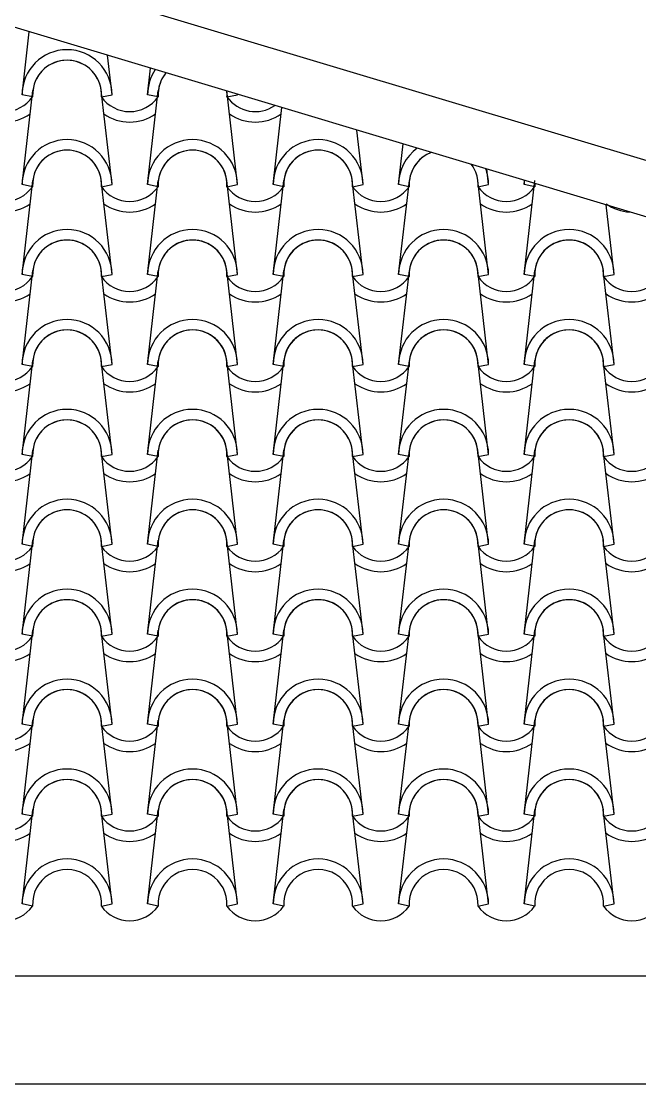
# Model space of a CAD drawing. Header units: millimetres. Extents: x -255 to 41745, y 236 to 29936.
# Drawn here: x 17048 to 17908, y 11760 to 13237 of the extents above; entities that cross this region are included whole.
import ezdxf

# ---------------------------------------------------------------- set-up
doc = ezdxf.new("R2010")
doc.units = ezdxf.units.MM
doc.layers.add('1', color=1, linetype='Continuous')
doc.layers.add('CALIDADES', color=7, linetype='Continuous')

msp = doc.modelspace()

# ---------------------------------------------------------------- linework, layer by layer
at = {"layer": '1'}
for p, q in [((17049.1, 13135.3), (17059, 13222.8)), ((17049.1, 13135.3), (17059, 13222.8)), ((17174.1, 13135.3), (17167.8, 13190.1)), ((17174.1, 13135.3), (17167.8, 13190.1)), ((17223.6, 13135.3), (17227.8, 13172.2)), ((17223.6, 13135.3), (17227.8, 13172.2)), ((17049.1, 13010.3), (17064, 13141)), ((17049.1, 13010.3), (17064, 13141)), ((17063.7, 13132.4), (17049.1, 13135.3)), ((17063.7, 13132.4), (17049.1, 13135.3)), ((17063.7, 13132.4), (17049.1, 13135.3)), ((17063.7, 13132.4), (17049.1, 13135.3)), ((17174.1, 13010.3), (17159.1, 13141)), ((17174.1, 13010.3), (17159.1, 13141)), ((17159.4, 13132.4), (17174.1, 13135.3)), ((17159.4, 13132.4), (17174.1, 13135.3)), ((17159.4, 13132.4), (17174.1, 13135.3)), ((17159.4, 13132.4), (17174.1, 13135.3)), ((17223.6, 13010.3), (17238.5, 13141)), ((17223.6, 13010.3), (17238.5, 13141)), ((17238.2, 13132.4), (17223.6, 13135.3)), ((17238.2, 13132.4), (17223.6, 13135.3)), ((17238.2, 13132.4), (17223.6, 13135.3)), ((17238.2, 13132.4), (17223.6, 13135.3)), ((17348.6, 13010.3), (17333.6, 13141)), ((17348.6, 13010.3), (17333.6, 13141)), ((17333.9, 13132.4), (17348.6, 13135.3)), ((17333.9, 13132.4), (17348.6, 13135.3)), ((17333.9, 13132.4), (17348.6, 13135.3)), ((17333.9, 13132.4), (17348.6, 13135.3)), ((17348.6, 13135.3), (17348.5, 13135.9)), ((17348.6, 13135.3), (17348.5, 13135.9)), ((17398.1, 13010.3), (17410.3, 13117.4)), ((17523.1, 13010.3), (17514.4, 13086.2)), ((17572.6, 13010.3), (17579, 13066.8)), ((17697.6, 13010.3), (17695.1, 13032)), ((17697.6, 13010.3), (17695.1, 13032)), ((17049.1, 12885.3), (17064, 13016)), ((17174.1, 12885.3), (17159.1, 13016)), ((17223.6, 12885.3), (17238.5, 13016)), ((17348.6, 12885.3), (17333.6, 13016)), ((17398.1, 12885.3), (17413, 13016)), ((17523.1, 12885.3), (17508.1, 13016)), ((17572.6, 12885.3), (17587.5, 13016)), ((17697.6, 12885.3), (17682.6, 13016)), ((17747.1, 13010.3), (17747.7, 13016.2)), ((17747.1, 13010.3), (17747.7, 13016.2)), ((17747.1, 12885.3), (17762, 13016)), ((17063.7, 13007.4), (17049.1, 13010.3)), ((17063.7, 13007.4), (17049.1, 13010.3)), ((17063.7, 13007.4), (17049.1, 13010.3)), ((17063.7, 13007.4), (17049.1, 13010.3)), ((17063.7, 13007.4), (17049.1, 13010.3)), ((17159.4, 13007.4), (17174.1, 13010.3)), ((17159.4, 13007.4), (17174.1, 13010.3)), ((17159.4, 13007.4), (17174.1, 13010.3)), ((17159.4, 13007.4), (17174.1, 13010.3)), ((17159.4, 13007.4), (17174.1, 13010.3)), ((17238.2, 13007.4), (17223.6, 13010.3)), ((17238.2, 13007.4), (17223.6, 13010.3)), ((17238.2, 13007.4), (17223.6, 13010.3)), ((17238.2, 13007.4), (17223.6, 13010.3)), ((17238.2, 13007.4), (17223.6, 13010.3)), ((17333.9, 13007.4), (17348.6, 13010.3)), ((17333.9, 13007.4), (17348.6, 13010.3)), ((17333.9, 13007.4), (17348.6, 13010.3)), ((17333.9, 13007.4), (17348.6, 13010.3)), ((17333.9, 13007.4), (17348.6, 13010.3)), ((17412.7, 13007.4), (17398.1, 13010.3)), ((17412.7, 13007.4), (17398.1, 13010.3)), ((17412.7, 13007.4), (17398.1, 13010.3)), ((17508.4, 13007.4), (17523.1, 13010.3)), ((17508.4, 13007.4), (17523.1, 13010.3)), ((17508.4, 13007.4), (17523.1, 13010.3)), ((17587.2, 13007.4), (17572.6, 13010.3)), ((17587.2, 13007.4), (17572.6, 13010.3)), ((17587.2, 13007.4), (17572.6, 13010.3)), ((17682.9, 13007.4), (17697.6, 13010.3)), ((17682.9, 13007.4), (17697.6, 13010.3)), ((17682.9, 13007.4), (17697.6, 13010.3)), ((17761.7, 13007.4), (17747.1, 13010.3)), ((17761.7, 13007.4), (17747.1, 13010.3)), ((17761.7, 13007.4), (17747.1, 13010.3)), ((17872.1, 12885.3), (17861, 12982.2)), ((17049.1, 12760.3), (17064, 12891)), ((17063.7, 12882.4), (17049.1, 12885.3)), ((17063.7, 12882.4), (17049.1, 12885.3)), ((17174.1, 12760.3), (17159.1, 12891)), ((17159.4, 12882.4), (17174.1, 12885.3)), ((17159.4, 12882.4), (17174.1, 12885.3)), ((17223.6, 12760.3), (17238.5, 12891)), ((17238.2, 12882.4), (17223.6, 12885.3)), ((17238.2, 12882.4), (17223.6, 12885.3)), ((17348.6, 12760.3), (17333.6, 12891)), ((17333.9, 12882.4), (17348.6, 12885.3)), ((17333.9, 12882.4), (17348.6, 12885.3)), ((17398.1, 12760.3), (17413, 12891)), ((17412.7, 12882.4), (17398.1, 12885.3)), ((17412.7, 12882.4), (17398.1, 12885.3)), ((17523.1, 12760.3), (17508.1, 12891)), ((17508.4, 12882.4), (17523.1, 12885.3)), ((17508.4, 12882.4), (17523.1, 12885.3)), ((17572.6, 12760.3), (17587.5, 12891)), ((17587.2, 12882.4), (17572.6, 12885.3)), ((17587.2, 12882.4), (17572.6, 12885.3)), ((17697.6, 12760.3), (17682.6, 12891)), ((17682.9, 12882.4), (17697.6, 12885.3)), ((17682.9, 12882.4), (17697.6, 12885.3)), ((17747.1, 12760.3), (17762, 12891)), ((17761.7, 12882.4), (17747.1, 12885.3)), ((17761.7, 12882.4), (17747.1, 12885.3)), ((17872.1, 12760.3), (17857.1, 12891)), ((17857.4, 12882.4), (17872.1, 12885.3)), ((17857.4, 12882.4), (17872.1, 12885.3)), ((17049.1, 12635.3), (17064, 12766)), ((17174.1, 12635.3), (17159.1, 12766)), ((17223.6, 12635.3), (17238.5, 12766)), ((17348.6, 12635.3), (17333.6, 12766)), ((17398.1, 12635.3), (17413, 12766)), ((17523.1, 12635.3), (17508.1, 12766)), ((17572.6, 12635.3), (17587.5, 12766)), ((17697.6, 12635.3), (17682.6, 12766)), ((17747.1, 12635.3), (17762, 12766)), ((17872.1, 12635.3), (17857.1, 12766)), ((17063.7, 12757.4), (17049.1, 12760.3)), ((17063.7, 12757.4), (17049.1, 12760.3)), ((17159.4, 12757.4), (17174.1, 12760.3)), ((17159.4, 12757.4), (17174.1, 12760.3)), ((17238.2, 12757.4), (17223.6, 12760.3)), ((17238.2, 12757.4), (17223.6, 12760.3)), ((17333.9, 12757.4), (17348.6, 12760.3)), ((17333.9, 12757.4), (17348.6, 12760.3)), ((17412.7, 12757.4), (17398.1, 12760.3)), ((17412.7, 12757.4), (17398.1, 12760.3)), ((17508.4, 12757.4), (17523.1, 12760.3)), ((17508.4, 12757.4), (17523.1, 12760.3)), ((17587.2, 12757.4), (17572.6, 12760.3)), ((17587.2, 12757.4), (17572.6, 12760.3)), ((17682.9, 12757.4), (17697.6, 12760.3)), ((17682.9, 12757.4), (17697.6, 12760.3)), ((17761.7, 12757.4), (17747.1, 12760.3)), ((17761.7, 12757.4), (17747.1, 12760.3)), ((17857.4, 12757.4), (17872.1, 12760.3)), ((17857.4, 12757.4), (17872.1, 12760.3)), ((17049.1, 12510.3), (17064, 12641)), ((17063.7, 12632.4), (17049.1, 12635.3)), ((17063.7, 12632.4), (17049.1, 12635.3)), ((17174.1, 12510.3), (17159.1, 12641)), ((17159.4, 12632.4), (17174.1, 12635.3)), ((17159.4, 12632.4), (17174.1, 12635.3)), ((17223.6, 12510.3), (17238.5, 12641)), ((17238.2, 12632.4), (17223.6, 12635.3)), ((17238.2, 12632.4), (17223.6, 12635.3)), ((17348.6, 12510.3), (17333.6, 12641)), ((17333.9, 12632.4), (17348.6, 12635.3)), ((17333.9, 12632.4), (17348.6, 12635.3)), ((17398.1, 12510.3), (17413, 12641)), ((17412.7, 12632.4), (17398.1, 12635.3)), ((17412.7, 12632.4), (17398.1, 12635.3)), ((17523.1, 12510.3), (17508.1, 12641)), ((17508.4, 12632.4), (17523.1, 12635.3)), ((17508.4, 12632.4), (17523.1, 12635.3)), ((17572.6, 12510.3), (17587.5, 12641)), ((17587.2, 12632.4), (17572.6, 12635.3)), ((17587.2, 12632.4), (17572.6, 12635.3)), ((17697.6, 12510.3), (17682.6, 12641)), ((17682.9, 12632.4), (17697.6, 12635.3)), ((17682.9, 12632.4), (17697.6, 12635.3)), ((17747.1, 12510.3), (17762, 12641)), ((17761.7, 12632.4), (17747.1, 12635.3)), ((17761.7, 12632.4), (17747.1, 12635.3)), ((17872.1, 12510.3), (17857.1, 12641)), ((17857.4, 12632.4), (17872.1, 12635.3)), ((17857.4, 12632.4), (17872.1, 12635.3)), ((17049.1, 12385.3), (17064, 12516)), ((17174.1, 12385.3), (17159.1, 12516)), ((17223.6, 12385.3), (17238.5, 12516)), ((17348.6, 12385.3), (17333.6, 12516)), ((17398.1, 12385.3), (17413, 12516)), ((17523.1, 12385.3), (17508.1, 12516)), ((17572.6, 12385.3), (17587.5, 12516)), ((17697.6, 12385.3), (17682.6, 12516)), ((17747.1, 12385.3), (17762, 12516)), ((17872.1, 12385.3), (17857.1, 12516)), ((17063.7, 12507.4), (17049.1, 12510.3)), ((17063.7, 12507.4), (17049.1, 12510.3)), ((17159.4, 12507.4), (17174.1, 12510.3)), ((17159.4, 12507.4), (17174.1, 12510.3)), ((17238.2, 12507.4), (17223.6, 12510.3)), ((17238.2, 12507.4), (17223.6, 12510.3)), ((17333.9, 12507.4), (17348.6, 12510.3)), ((17333.9, 12507.4), (17348.6, 12510.3)), ((17412.7, 12507.4), (17398.1, 12510.3)), ((17412.7, 12507.4), (17398.1, 12510.3)), ((17508.4, 12507.4), (17523.1, 12510.3)), ((17508.4, 12507.4), (17523.1, 12510.3)), ((17587.2, 12507.4), (17572.6, 12510.3)), ((17587.2, 12507.4), (17572.6, 12510.3)), ((17682.9, 12507.4), (17697.6, 12510.3)), ((17682.9, 12507.4), (17697.6, 12510.3)), ((17761.7, 12507.4), (17747.1, 12510.3)), ((17761.7, 12507.4), (17747.1, 12510.3)), ((17857.4, 12507.4), (17872.1, 12510.3)), ((17857.4, 12507.4), (17872.1, 12510.3)), ((17049.1, 12260.3), (17064, 12391)), ((17063.7, 12382.4), (17049.1, 12385.3)), ((17063.7, 12382.4), (17049.1, 12385.3)), ((17174.1, 12260.3), (17159.1, 12391)), ((17159.4, 12382.4), (17174.1, 12385.3)), ((17159.4, 12382.4), (17174.1, 12385.3)), ((17223.6, 12260.3), (17238.5, 12391)), ((17238.2, 12382.4), (17223.6, 12385.3)), ((17238.2, 12382.4), (17223.6, 12385.3)), ((17348.6, 12260.3), (17333.6, 12391)), ((17333.9, 12382.4), (17348.6, 12385.3)), ((17333.9, 12382.4), (17348.6, 12385.3)), ((17398.1, 12260.3), (17413, 12391)), ((17412.7, 12382.4), (17398.1, 12385.3)), ((17412.7, 12382.4), (17398.1, 12385.3)), ((17523.1, 12260.3), (17508.1, 12391)), ((17508.4, 12382.4), (17523.1, 12385.3)), ((17508.4, 12382.4), (17523.1, 12385.3)), ((17572.6, 12260.3), (17587.5, 12391)), ((17587.2, 12382.4), (17572.6, 12385.3)), ((17587.2, 12382.4), (17572.6, 12385.3)), ((17697.6, 12260.3), (17682.6, 12391)), ((17682.9, 12382.4), (17697.6, 12385.3)), ((17682.9, 12382.4), (17697.6, 12385.3)), ((17747.1, 12260.3), (17762, 12391)), ((17761.7, 12382.4), (17747.1, 12385.3)), ((17761.7, 12382.4), (17747.1, 12385.3)), ((17872.1, 12260.3), (17857.1, 12391)), ((17857.4, 12382.4), (17872.1, 12385.3)), ((17857.4, 12382.4), (17872.1, 12385.3)), ((17049.1, 12135.3), (17064, 12266)), ((17063.7, 12257.4), (17049.1, 12260.3)), ((17063.7, 12257.4), (17049.1, 12260.3)), ((17174.1, 12135.3), (17159.1, 12266)), ((17159.4, 12257.4), (17174.1, 12260.3)), ((17159.4, 12257.4), (17174.1, 12260.3)), ((17223.6, 12135.3), (17238.5, 12266)), ((17238.2, 12257.4), (17223.6, 12260.3)), ((17238.2, 12257.4), (17223.6, 12260.3)), ((17348.6, 12135.3), (17333.6, 12266)), ((17333.9, 12257.4), (17348.6, 12260.3)), ((17333.9, 12257.4), (17348.6, 12260.3)), ((17398.1, 12135.3), (17413, 12266)), ((17412.7, 12257.4), (17398.1, 12260.3)), ((17412.7, 12257.4), (17398.1, 12260.3)), ((17523.1, 12135.3), (17508.1, 12266)), ((17508.4, 12257.4), (17523.1, 12260.3)), ((17508.4, 12257.4), (17523.1, 12260.3)), ((17572.6, 12135.3), (17587.5, 12266)), ((17587.2, 12257.4), (17572.6, 12260.3)), ((17587.2, 12257.4), (17572.6, 12260.3)), ((17697.6, 12135.3), (17682.6, 12266)), ((17682.9, 12257.4), (17697.6, 12260.3)), ((17682.9, 12257.4), (17697.6, 12260.3)), ((17747.1, 12135.3), (17762, 12266)), ((17761.7, 12257.4), (17747.1, 12260.3)), ((17761.7, 12257.4), (17747.1, 12260.3)), ((17872.1, 12135.3), (17857.1, 12266)), ((17857.4, 12257.4), (17872.1, 12260.3)), ((17857.4, 12257.4), (17872.1, 12260.3)), ((17049.1, 12010.3), (17064, 12141)), ((17063.7, 12132.4), (17049.1, 12135.3)), ((17063.7, 12132.4), (17049.1, 12135.3)), ((17174.1, 12010.3), (17159.1, 12141)), ((17159.4, 12132.4), (17174.1, 12135.3)), ((17159.4, 12132.4), (17174.1, 12135.3)), ((17223.6, 12010.3), (17238.5, 12141)), ((17238.2, 12132.4), (17223.6, 12135.3)), ((17238.2, 12132.4), (17223.6, 12135.3)), ((17348.6, 12010.3), (17333.6, 12141)), ((17333.9, 12132.4), (17348.6, 12135.3)), ((17333.9, 12132.4), (17348.6, 12135.3)), ((17398.1, 12010.3), (17413, 12141)), ((17412.7, 12132.4), (17398.1, 12135.3)), ((17412.7, 12132.4), (17398.1, 12135.3)), ((17523.1, 12010.3), (17508.1, 12141)), ((17508.4, 12132.4), (17523.1, 12135.3)), ((17508.4, 12132.4), (17523.1, 12135.3)), ((17572.6, 12010.3), (17587.5, 12141)), ((17587.2, 12132.4), (17572.6, 12135.3)), ((17587.2, 12132.4), (17572.6, 12135.3)), ((17697.6, 12010.3), (17682.6, 12141)), ((17682.9, 12132.4), (17697.6, 12135.3)), ((17682.9, 12132.4), (17697.6, 12135.3)), ((17747.1, 12010.3), (17762, 12141)), ((17761.7, 12132.4), (17747.1, 12135.3)), ((17761.7, 12132.4), (17747.1, 12135.3)), ((17872.1, 12010.3), (17857.1, 12141)), ((17857.4, 12132.4), (17872.1, 12135.3)), ((17857.4, 12132.4), (17872.1, 12135.3)), ((17063.7, 12007.4), (17049.1, 12010.3)), ((17159.4, 12007.4), (17174.1, 12010.3)), ((17238.2, 12007.4), (17223.6, 12010.3)), ((17333.9, 12007.4), (17348.6, 12010.3)), ((17412.7, 12007.4), (17398.1, 12010.3)), ((17508.4, 12007.4), (17523.1, 12010.3)), ((17587.2, 12007.4), (17572.6, 12010.3)), ((17682.9, 12007.4), (17697.6, 12010.3)), ((17761.7, 12007.4), (17747.1, 12010.3)), ((17857.4, 12007.4), (17872.1, 12010.3))]:
    msp.add_line(p, q, dxfattribs=at)
for centre, radius, start, end in [((17111.6, 13135.3), 62.5, 0, 180), ((17111.6, 13135.3), 62.5, 0, 180), ((17111.6, 13135.3), 62.5, 0, 180), ((17111.6, 13135.3), 62.5, 0, 180), ((17111.6, 13135.3), 47.9, 356.4887, 183.5113), ((17111.6, 13135.3), 47.9, 356.4887, 183.5113), ((17111.6, 13135.3), 47.9, 356.4887, 183.5113), ((17111.6, 13135.3), 47.9, 356.4887, 183.5113), ((17111.6, 13135.3), 47.9, 6.838, 173.162), ((17111.6, 13135.3), 47.9, 6.838, 173.162), ((17286.1, 13135.3), 62.5, 146.0789, 180), ((17286.1, 13135.3), 62.5, 146.0789, 180), ((17286.1, 13135.3), 62.5, 146.0789, 180), ((17286.1, 13135.3), 62.5, 146.0789, 180), ((17286.1, 13135.3), 47.9, 140.5837, 183.5113), ((17286.1, 13135.3), 47.9, 140.5837, 183.5113), ((17286.1, 13135.3), 47.9, 140.5837, 183.5113), ((17286.1, 13135.3), 47.9, 140.5837, 183.5113), ((17286.1, 13135.3), 47.9, 140.5837, 173.162), ((17286.1, 13135.3), 47.9, 140.5837, 173.162), ((17024.2, 13159.7), 47.9, 214.756, 325.244), ((17024.2, 13159.7), 47.9, 214.756, 325.244), ((17024.2, 13159.7), 47.9, 214.756, 325.244), ((17024.2, 13159.7), 47.9, 214.756, 325.244), ((17198.7, 13159.7), 47.9, 214.756, 325.244), ((17198.7, 13159.7), 47.9, 214.756, 325.244), ((17198.7, 13159.7), 47.9, 214.756, 325.244), ((17198.7, 13159.7), 47.9, 214.756, 325.244), ((17286.1, 13135.3), 47.9, 356.4887, 6.0179), ((17286.1, 13135.3), 47.9, 356.4887, 6.0179), ((17286.1, 13135.3), 47.9, 356.4887, 6.0179), ((17286.1, 13135.3), 47.9, 356.4887, 6.0179), ((17373.3, 13159.7), 47.9, 214.756, 304.6856), ((17373.3, 13159.7), 47.9, 214.756, 304.6856), ((17286.1, 13135.3), 62.5, 0, 0.5226), ((17286.1, 13135.3), 62.5, 0, 0.5226), ((17286.1, 13135.3), 62.5, 0, 0.5226), ((17286.1, 13135.3), 62.5, 0, 0.5226), ((17024.2, 13159.7), 62.5, 234.9308, 305.0692), ((17024.2, 13159.7), 62.5, 234.9308, 305.0692), ((17198.7, 13159.7), 62.5, 234.9308, 305.0692), ((17198.7, 13159.7), 62.5, 234.9308, 305.0692), ((17373.3, 13159.7), 62.5, 234.9308, 305.0692), ((17111.6, 13010.3), 62.5, 0, 180), ((17111.6, 13010.3), 62.5, 0, 180), ((17111.6, 13010.3), 62.5, 0, 180), ((17111.6, 13010.3), 62.5, 0, 180), ((17111.6, 13010.3), 62.5, 0, 180), ((17286.1, 13010.3), 62.5, 0, 180), ((17286.1, 13010.3), 62.5, 0, 180), ((17286.1, 13010.3), 62.5, 0, 180), ((17286.1, 13010.3), 62.5, 0, 180), ((17286.1, 13010.3), 62.5, 0, 180), ((17460.6, 13010.3), 62.5, 0, 180), ((17460.6, 13010.3), 62.5, 0, 180), ((17460.6, 13010.3), 62.5, 0, 180), ((17111.6, 13010.3), 47.9, 356.4887, 183.5113), ((17111.6, 13010.3), 47.9, 356.4887, 183.5113), ((17111.6, 13010.3), 47.9, 356.4887, 183.5113), ((17111.6, 13010.3), 47.9, 356.4887, 183.5113), ((17111.6, 13010.3), 47.9, 356.4887, 183.5113), ((17111.6, 13010.3), 47.9, 6.838, 173.162), ((17111.6, 13010.3), 47.9, 6.838, 173.162), ((17286.1, 13010.3), 47.9, 356.4887, 183.5113), ((17286.1, 13010.3), 47.9, 356.4887, 183.5113), ((17286.1, 13010.3), 47.9, 356.4887, 183.5113), ((17286.1, 13010.3), 47.9, 356.4887, 183.5113), ((17286.1, 13010.3), 47.9, 356.4887, 183.5113), ((17286.1, 13010.3), 47.9, 6.838, 173.162), ((17286.1, 13010.3), 47.9, 6.838, 173.162), ((17460.6, 13010.3), 47.9, 356.4887, 183.5113), ((17460.6, 13010.3), 47.9, 356.4887, 183.5113), ((17460.6, 13010.3), 47.9, 356.4887, 183.5113), ((17460.6, 13010.3), 47.9, 6.838, 173.162), ((17635.1, 13010.3), 62.5, 125.9176, 180), ((17635.1, 13010.3), 62.5, 125.9176, 180), ((17635.1, 13010.3), 62.5, 125.9176, 180), ((17635.1, 13010.3), 47.9, 110.9351, 183.5113), ((17635.1, 13010.3), 47.9, 110.9351, 183.5113), ((17635.1, 13010.3), 47.9, 110.9351, 183.5113), ((17635.1, 13010.3), 47.9, 110.9351, 173.162), ((17635.1, 13010.3), 47.9, 6.838, 35.6664), ((17635.1, 13010.3), 47.9, 356.4887, 35.6664), ((17635.1, 13010.3), 47.9, 356.4887, 35.6664), ((17635.1, 13010.3), 47.9, 356.4887, 35.6664), ((17635.1, 13010.3), 62.5, 0, 20.6839), ((17635.1, 13010.3), 62.5, 0, 20.6839), ((17635.1, 13010.3), 62.5, 0, 20.6839), ((17809.6, 13010.3), 62.5, 174.5542, 180), ((17809.6, 13010.3), 62.5, 174.5542, 180), ((17809.6, 13010.3), 62.5, 174.5542, 180), ((17024.2, 13034.7), 47.9, 214.756, 325.244), ((17024.2, 13034.7), 47.9, 214.756, 325.244), ((17024.2, 13034.7), 47.9, 214.756, 325.244), ((17024.2, 13034.7), 47.9, 214.756, 325.244), ((17024.2, 13034.7), 47.9, 214.756, 325.244), ((17198.7, 13034.7), 47.9, 214.756, 325.244), ((17198.7, 13034.7), 47.9, 214.756, 325.244), ((17198.7, 13034.7), 47.9, 214.756, 325.244), ((17198.7, 13034.7), 47.9, 214.756, 325.244), ((17198.7, 13034.7), 47.9, 214.756, 325.244), ((17373.3, 13034.7), 47.9, 214.756, 325.244), ((17373.3, 13034.7), 47.9, 214.756, 325.244), ((17373.3, 13034.7), 47.9, 214.756, 325.244), ((17547.8, 13034.7), 47.9, 214.756, 325.244), ((17547.8, 13034.7), 47.9, 214.756, 325.244), ((17547.8, 13034.7), 47.9, 214.756, 325.244), ((17722.3, 13034.7), 47.9, 214.756, 325.244), ((17722.3, 13034.7), 47.9, 214.756, 325.244), ((17722.3, 13034.7), 47.9, 214.756, 325.244), ((17809.6, 13010.3), 47.9, 178.0473, 183.5113), ((17809.6, 13010.3), 47.9, 178.0473, 183.5113), ((17809.6, 13010.3), 47.9, 178.0473, 183.5113), ((17024.2, 13034.7), 62.5, 234.9308, 305.0692), ((17024.2, 13034.7), 62.5, 234.9308, 305.0692), ((17198.7, 13034.7), 62.5, 234.9308, 305.0692), ((17198.7, 13034.7), 62.5, 234.9308, 305.0692), ((17373.3, 13034.7), 62.5, 234.9308, 305.0692), ((17547.8, 13034.7), 62.5, 234.9308, 305.0692), ((17722.3, 13034.7), 62.5, 234.9308, 305.0692), ((17896.8, 13034.7), 62.5, 234.9308, 267.4439), ((17111.6, 12885.3), 62.5, 0, 180), ((17111.6, 12885.3), 62.5, 0, 180), ((17286.1, 12885.3), 62.5, 0, 180), ((17286.1, 12885.3), 62.5, 0, 180), ((17460.6, 12885.3), 62.5, 0, 180), ((17460.6, 12885.3), 62.5, 0, 180), ((17635.1, 12885.3), 62.5, 0, 180), ((17635.1, 12885.3), 62.5, 0, 180), ((17809.6, 12885.3), 62.5, 0, 180), ((17809.6, 12885.3), 62.5, 0, 180), ((17111.6, 12885.3), 47.9, 356.4887, 183.5113), ((17111.6, 12885.3), 47.9, 356.4887, 183.5113), ((17111.6, 12885.3), 47.9, 6.838, 173.162), ((17286.1, 12885.3), 47.9, 356.4887, 183.5113), ((17286.1, 12885.3), 47.9, 356.4887, 183.5113), ((17286.1, 12885.3), 47.9, 6.838, 173.162), ((17460.6, 12885.3), 47.9, 356.4887, 183.5113), ((17460.6, 12885.3), 47.9, 356.4887, 183.5113), ((17460.6, 12885.3), 47.9, 6.838, 173.162), ((17635.1, 12885.3), 47.9, 356.4887, 183.5113), ((17635.1, 12885.3), 47.9, 356.4887, 183.5113), ((17635.1, 12885.3), 47.9, 6.838, 173.162), ((17809.6, 12885.3), 47.9, 356.4887, 183.5113), ((17809.6, 12885.3), 47.9, 356.4887, 183.5113), ((17809.6, 12885.3), 47.9, 6.838, 173.162), ((17024.2, 12909.7), 47.9, 214.756, 325.244), ((17024.2, 12909.7), 47.9, 214.756, 325.244), ((17198.7, 12909.7), 47.9, 214.756, 325.244), ((17198.7, 12909.7), 47.9, 214.756, 325.244), ((17373.3, 12909.7), 47.9, 214.756, 325.244), ((17373.3, 12909.7), 47.9, 214.756, 325.244), ((17547.8, 12909.7), 47.9, 214.756, 325.244), ((17547.8, 12909.7), 47.9, 214.756, 325.244), ((17722.3, 12909.7), 47.9, 214.756, 325.244), ((17722.3, 12909.7), 47.9, 214.756, 325.244), ((17896.8, 12909.7), 47.9, 214.756, 325.244), ((17896.8, 12909.7), 47.9, 214.756, 325.244), ((17024.2, 12909.7), 62.5, 234.9308, 305.0692), ((17198.7, 12909.7), 62.5, 234.9308, 305.0692), ((17373.3, 12909.7), 62.5, 234.9308, 305.0692), ((17547.8, 12909.7), 62.5, 234.9308, 305.0692), ((17722.3, 12909.7), 62.5, 234.9308, 305.0692), ((17896.8, 12909.7), 62.5, 234.9308, 305.0692), ((17111.6, 12760.3), 62.5, 0, 180), ((17111.6, 12760.3), 62.5, 0, 180), ((17286.1, 12760.3), 62.5, 0, 180), ((17286.1, 12760.3), 62.5, 0, 180), ((17460.6, 12760.3), 62.5, 0, 180), ((17460.6, 12760.3), 62.5, 0, 180), ((17635.1, 12760.3), 62.5, 0, 180), ((17635.1, 12760.3), 62.5, 0, 180), ((17809.6, 12760.3), 62.5, 0, 180), ((17809.6, 12760.3), 62.5, 0, 180), ((17111.6, 12760.3), 47.9, 356.4887, 183.5113), ((17111.6, 12760.3), 47.9, 356.4887, 183.5113), ((17111.6, 12760.3), 47.9, 6.838, 173.162), ((17286.1, 12760.3), 47.9, 356.4887, 183.5113), ((17286.1, 12760.3), 47.9, 356.4887, 183.5113), ((17286.1, 12760.3), 47.9, 6.838, 173.162), ((17460.6, 12760.3), 47.9, 356.4887, 183.5113), ((17460.6, 12760.3), 47.9, 356.4887, 183.5113), ((17460.6, 12760.3), 47.9, 6.838, 173.162), ((17635.1, 12760.3), 47.9, 356.4887, 183.5113), ((17635.1, 12760.3), 47.9, 356.4887, 183.5113), ((17635.1, 12760.3), 47.9, 6.838, 173.162), ((17809.6, 12760.3), 47.9, 356.4887, 183.5113), ((17809.6, 12760.3), 47.9, 356.4887, 183.5113), ((17809.6, 12760.3), 47.9, 6.838, 173.162), ((17024.2, 12784.7), 47.9, 214.756, 325.244), ((17024.2, 12784.7), 47.9, 214.756, 325.244), ((17198.7, 12784.7), 47.9, 214.756, 325.244), ((17198.7, 12784.7), 47.9, 214.756, 325.244), ((17373.3, 12784.7), 47.9, 214.756, 325.244), ((17373.3, 12784.7), 47.9, 214.756, 325.244), ((17547.8, 12784.7), 47.9, 214.756, 325.244), ((17547.8, 12784.7), 47.9, 214.756, 325.244), ((17722.3, 12784.7), 47.9, 214.756, 325.244), ((17722.3, 12784.7), 47.9, 214.756, 325.244), ((17896.8, 12784.7), 47.9, 214.756, 325.244), ((17896.8, 12784.7), 47.9, 214.756, 325.244), ((17024.2, 12784.7), 62.5, 234.9308, 305.0692), ((17198.7, 12784.7), 62.5, 234.9308, 305.0692), ((17373.3, 12784.7), 62.5, 234.9308, 305.0692), ((17547.8, 12784.7), 62.5, 234.9308, 305.0692), ((17722.3, 12784.7), 62.5, 234.9308, 305.0692), ((17896.8, 12784.7), 62.5, 234.9308, 305.0692), ((17111.6, 12635.3), 62.5, 0, 180), ((17111.6, 12635.3), 62.5, 0, 180), ((17286.1, 12635.3), 62.5, 0, 180), ((17286.1, 12635.3), 62.5, 0, 180), ((17460.6, 12635.3), 62.5, 0, 180), ((17460.6, 12635.3), 62.5, 0, 180), ((17635.1, 12635.3), 62.5, 0, 180), ((17635.1, 12635.3), 62.5, 0, 180), ((17809.6, 12635.3), 62.5, 0, 180), ((17809.6, 12635.3), 62.5, 0, 180), ((17111.6, 12635.3), 47.9, 356.4887, 183.5113), ((17111.6, 12635.3), 47.9, 356.4887, 183.5113), ((17111.6, 12635.3), 47.9, 6.838, 173.162), ((17286.1, 12635.3), 47.9, 356.4887, 183.5113), ((17286.1, 12635.3), 47.9, 356.4887, 183.5113), ((17286.1, 12635.3), 47.9, 6.838, 173.162), ((17460.6, 12635.3), 47.9, 356.4887, 183.5113), ((17460.6, 12635.3), 47.9, 356.4887, 183.5113), ((17460.6, 12635.3), 47.9, 6.838, 173.162), ((17635.1, 12635.3), 47.9, 356.4887, 183.5113), ((17635.1, 12635.3), 47.9, 356.4887, 183.5113), ((17635.1, 12635.3), 47.9, 6.838, 173.162), ((17809.6, 12635.3), 47.9, 356.4887, 183.5113), ((17809.6, 12635.3), 47.9, 356.4887, 183.5113), ((17809.6, 12635.3), 47.9, 6.838, 173.162), ((17024.2, 12659.7), 47.9, 214.756, 325.244), ((17024.2, 12659.7), 47.9, 214.756, 325.244), ((17198.7, 12659.7), 47.9, 214.756, 325.244), ((17198.7, 12659.7), 47.9, 214.756, 325.244), ((17373.3, 12659.7), 47.9, 214.756, 325.244), ((17373.3, 12659.7), 47.9, 214.756, 325.244), ((17547.8, 12659.7), 47.9, 214.756, 325.244), ((17547.8, 12659.7), 47.9, 214.756, 325.244), ((17722.3, 12659.7), 47.9, 214.756, 325.244), ((17722.3, 12659.7), 47.9, 214.756, 325.244), ((17896.8, 12659.7), 47.9, 214.756, 325.244), ((17896.8, 12659.7), 47.9, 214.756, 325.244), ((17024.2, 12659.7), 62.5, 234.9308, 305.0692), ((17198.7, 12659.7), 62.5, 234.9308, 305.0692), ((17373.3, 12659.7), 62.5, 234.9308, 305.0692), ((17547.8, 12659.7), 62.5, 234.9308, 305.0692), ((17722.3, 12659.7), 62.5, 234.9308, 305.0692), ((17896.8, 12659.7), 62.5, 234.9308, 305.0692), ((17111.6, 12510.3), 62.5, 0, 180), ((17111.6, 12510.3), 62.5, 0, 180), ((17286.1, 12510.3), 62.5, 0, 180), ((17286.1, 12510.3), 62.5, 0, 180), ((17460.6, 12510.3), 62.5, 0, 180), ((17460.6, 12510.3), 62.5, 0, 180), ((17635.1, 12510.3), 62.5, 0, 180), ((17635.1, 12510.3), 62.5, 0, 180), ((17809.6, 12510.3), 62.5, 0, 180), ((17809.6, 12510.3), 62.5, 0, 180), ((17111.6, 12510.3), 47.9, 356.4887, 183.5113), ((17111.6, 12510.3), 47.9, 356.4887, 183.5113), ((17111.6, 12510.3), 47.9, 6.838, 173.162), ((17286.1, 12510.3), 47.9, 356.4887, 183.5113), ((17286.1, 12510.3), 47.9, 356.4887, 183.5113), ((17286.1, 12510.3), 47.9, 6.838, 173.162), ((17460.6, 12510.3), 47.9, 356.4887, 183.5113), ((17460.6, 12510.3), 47.9, 356.4887, 183.5113), ((17460.6, 12510.3), 47.9, 6.838, 173.162), ((17635.1, 12510.3), 47.9, 356.4887, 183.5113), ((17635.1, 12510.3), 47.9, 356.4887, 183.5113), ((17635.1, 12510.3), 47.9, 6.838, 173.162), ((17809.6, 12510.3), 47.9, 356.4887, 183.5113), ((17809.6, 12510.3), 47.9, 356.4887, 183.5113), ((17809.6, 12510.3), 47.9, 6.838, 173.162), ((17024.2, 12534.7), 47.9, 214.756, 325.244), ((17024.2, 12534.7), 47.9, 214.756, 325.244), ((17198.7, 12534.7), 47.9, 214.756, 325.244), ((17198.7, 12534.7), 47.9, 214.756, 325.244), ((17373.3, 12534.7), 47.9, 214.756, 325.244), ((17373.3, 12534.7), 47.9, 214.756, 325.244), ((17547.8, 12534.7), 47.9, 214.756, 325.244), ((17547.8, 12534.7), 47.9, 214.756, 325.244), ((17722.3, 12534.7), 47.9, 214.756, 325.244), ((17722.3, 12534.7), 47.9, 214.756, 325.244), ((17896.8, 12534.7), 47.9, 214.756, 325.244), ((17896.8, 12534.7), 47.9, 214.756, 325.244), ((17024.2, 12534.7), 62.5, 234.9308, 305.0692), ((17198.7, 12534.7), 62.5, 234.9308, 305.0692), ((17373.3, 12534.7), 62.5, 234.9308, 305.0692), ((17547.8, 12534.7), 62.5, 234.9308, 305.0692), ((17722.3, 12534.7), 62.5, 234.9308, 305.0692), ((17896.8, 12534.7), 62.5, 234.9308, 305.0692), ((17111.6, 12385.3), 62.5, 0, 180), ((17111.6, 12385.3), 62.5, 0, 180), ((17286.1, 12385.3), 62.5, 0, 180), ((17286.1, 12385.3), 62.5, 0, 180), ((17460.6, 12385.3), 62.5, 0, 180), ((17460.6, 12385.3), 62.5, 0, 180), ((17635.1, 12385.3), 62.5, 0, 180), ((17635.1, 12385.3), 62.5, 0, 180), ((17809.6, 12385.3), 62.5, 0, 180), ((17809.6, 12385.3), 62.5, 0, 180), ((17111.6, 12385.3), 47.9, 356.4887, 183.5113), ((17111.6, 12385.3), 47.9, 356.4887, 183.5113), ((17111.6, 12385.3), 47.9, 6.838, 173.162), ((17286.1, 12385.3), 47.9, 356.4887, 183.5113), ((17286.1, 12385.3), 47.9, 356.4887, 183.5113), ((17286.1, 12385.3), 47.9, 6.838, 173.162), ((17460.6, 12385.3), 47.9, 356.4887, 183.5113), ((17460.6, 12385.3), 47.9, 356.4887, 183.5113), ((17460.6, 12385.3), 47.9, 6.838, 173.162), ((17635.1, 12385.3), 47.9, 356.4887, 183.5113), ((17635.1, 12385.3), 47.9, 356.4887, 183.5113), ((17635.1, 12385.3), 47.9, 6.838, 173.162), ((17809.6, 12385.3), 47.9, 356.4887, 183.5113), ((17809.6, 12385.3), 47.9, 356.4887, 183.5113), ((17809.6, 12385.3), 47.9, 6.838, 173.162), ((17024.2, 12409.7), 47.9, 214.756, 325.244), ((17024.2, 12409.7), 47.9, 214.756, 325.244), ((17198.7, 12409.7), 47.9, 214.756, 325.244), ((17198.7, 12409.7), 47.9, 214.756, 325.244), ((17373.3, 12409.7), 47.9, 214.756, 325.244), ((17373.3, 12409.7), 47.9, 214.756, 325.244), ((17547.8, 12409.7), 47.9, 214.756, 325.244), ((17547.8, 12409.7), 47.9, 214.756, 325.244), ((17722.3, 12409.7), 47.9, 214.756, 325.244), ((17722.3, 12409.7), 47.9, 214.756, 325.244), ((17896.8, 12409.7), 47.9, 214.756, 325.244), ((17896.8, 12409.7), 47.9, 214.756, 325.244), ((17024.2, 12409.7), 62.5, 234.9308, 305.0692), ((17198.7, 12409.7), 62.5, 234.9308, 305.0692), ((17373.3, 12409.7), 62.5, 234.9308, 305.0692), ((17547.8, 12409.7), 62.5, 234.9308, 305.0692), ((17722.3, 12409.7), 62.5, 234.9308, 305.0692), ((17896.8, 12409.7), 62.5, 234.9308, 305.0692), ((17111.6, 12260.3), 62.5, 0, 180), ((17111.6, 12260.3), 62.5, 0, 180), ((17286.1, 12260.3), 62.5, 0, 180), ((17286.1, 12260.3), 62.5, 0, 180), ((17460.6, 12260.3), 62.5, 0, 180), ((17460.6, 12260.3), 62.5, 0, 180), ((17635.1, 12260.3), 62.5, 0, 180), ((17635.1, 12260.3), 62.5, 0, 180), ((17809.6, 12260.3), 62.5, 0, 180), ((17809.6, 12260.3), 62.5, 0, 180), ((17111.6, 12260.3), 47.9, 356.4887, 183.5113), ((17111.6, 12260.3), 47.9, 356.4887, 183.5113), ((17111.6, 12260.3), 47.9, 6.838, 173.162), ((17286.1, 12260.3), 47.9, 356.4887, 183.5113), ((17286.1, 12260.3), 47.9, 356.4887, 183.5113), ((17286.1, 12260.3), 47.9, 6.838, 173.162), ((17460.6, 12260.3), 47.9, 356.4887, 183.5113), ((17460.6, 12260.3), 47.9, 356.4887, 183.5113), ((17460.6, 12260.3), 47.9, 6.838, 173.162), ((17635.1, 12260.3), 47.9, 356.4887, 183.5113), ((17635.1, 12260.3), 47.9, 356.4887, 183.5113), ((17635.1, 12260.3), 47.9, 6.838, 173.162), ((17809.6, 12260.3), 47.9, 356.4887, 183.5113), ((17809.6, 12260.3), 47.9, 356.4887, 183.5113), ((17809.6, 12260.3), 47.9, 6.838, 173.162), ((17024.2, 12284.7), 47.9, 214.756, 325.244), ((17024.2, 12284.7), 47.9, 214.756, 325.244), ((17198.7, 12284.7), 47.9, 214.756, 325.244), ((17198.7, 12284.7), 47.9, 214.756, 325.244), ((17373.3, 12284.7), 47.9, 214.756, 325.244), ((17373.3, 12284.7), 47.9, 214.756, 325.244), ((17547.8, 12284.7), 47.9, 214.756, 325.244), ((17547.8, 12284.7), 47.9, 214.756, 325.244), ((17722.3, 12284.7), 47.9, 214.756, 325.244), ((17722.3, 12284.7), 47.9, 214.756, 325.244), ((17896.8, 12284.7), 47.9, 214.756, 325.244), ((17896.8, 12284.7), 47.9, 214.756, 325.244), ((17024.2, 12284.7), 62.5, 234.9308, 305.0692), ((17198.7, 12284.7), 62.5, 234.9308, 305.0692), ((17373.3, 12284.7), 62.5, 234.9308, 305.0692), ((17547.8, 12284.7), 62.5, 234.9308, 305.0692), ((17722.3, 12284.7), 62.5, 234.9308, 305.0692), ((17896.8, 12284.7), 62.5, 234.9308, 305.0692), ((17111.6, 12135.3), 62.5, 0, 180), ((17111.6, 12135.3), 62.5, 0, 180), ((17286.1, 12135.3), 62.5, 0, 180), ((17286.1, 12135.3), 62.5, 0, 180), ((17460.6, 12135.3), 62.5, 0, 180), ((17460.6, 12135.3), 62.5, 0, 180), ((17635.1, 12135.3), 62.5, 0, 180), ((17635.1, 12135.3), 62.5, 0, 180), ((17809.6, 12135.3), 62.5, 0, 180), ((17809.6, 12135.3), 62.5, 0, 180), ((17111.6, 12135.3), 47.9, 356.4887, 183.5113), ((17111.6, 12135.3), 47.9, 356.4887, 183.5113), ((17111.6, 12135.3), 47.9, 6.838, 173.162), ((17286.1, 12135.3), 47.9, 356.4887, 183.5113), ((17286.1, 12135.3), 47.9, 356.4887, 183.5113), ((17286.1, 12135.3), 47.9, 6.838, 173.162), ((17460.6, 12135.3), 47.9, 356.4887, 183.5113), ((17460.6, 12135.3), 47.9, 356.4887, 183.5113), ((17460.6, 12135.3), 47.9, 6.838, 173.162), ((17635.1, 12135.3), 47.9, 356.4887, 183.5113), ((17635.1, 12135.3), 47.9, 356.4887, 183.5113), ((17635.1, 12135.3), 47.9, 6.838, 173.162), ((17809.6, 12135.3), 47.9, 356.4887, 183.5113), ((17809.6, 12135.3), 47.9, 356.4887, 183.5113), ((17809.6, 12135.3), 47.9, 6.838, 173.162), ((17024.2, 12159.7), 47.9, 214.756, 325.244), ((17024.2, 12159.7), 47.9, 214.756, 325.244), ((17198.7, 12159.7), 47.9, 214.756, 325.244), ((17198.7, 12159.7), 47.9, 214.756, 325.244), ((17373.3, 12159.7), 47.9, 214.756, 325.244), ((17373.3, 12159.7), 47.9, 214.756, 325.244), ((17547.8, 12159.7), 47.9, 214.756, 325.244), ((17547.8, 12159.7), 47.9, 214.756, 325.244), ((17722.3, 12159.7), 47.9, 214.756, 325.244), ((17722.3, 12159.7), 47.9, 214.756, 325.244), ((17896.8, 12159.7), 47.9, 214.756, 325.244), ((17896.8, 12159.7), 47.9, 214.756, 325.244), ((17024.2, 12159.7), 62.5, 234.9308, 305.0692), ((17198.7, 12159.7), 62.5, 234.9308, 305.0692), ((17373.3, 12159.7), 62.5, 234.9308, 305.0692), ((17547.8, 12159.7), 62.5, 234.9308, 305.0692), ((17722.3, 12159.7), 62.5, 234.9308, 305.0692), ((17896.8, 12159.7), 62.5, 234.9308, 305.0692), ((17111.6, 12010.3), 62.5, 0, 180), ((17286.1, 12010.3), 62.5, 0, 180), ((17460.6, 12010.3), 62.5, 0, 180), ((17635.1, 12010.3), 62.5, 0, 180), ((17809.6, 12010.3), 62.5, 0, 180), ((17111.6, 12010.3), 47.9, 356.4887, 183.5113), ((17286.1, 12010.3), 47.9, 356.4887, 183.5113), ((17460.6, 12010.3), 47.9, 356.4887, 183.5113), ((17635.1, 12010.3), 47.9, 356.4887, 183.5113), ((17809.6, 12010.3), 47.9, 356.4887, 183.5113), ((17024.2, 12034.7), 47.9, 214.756, 325.244), ((17198.7, 12034.7), 47.9, 214.756, 325.244), ((17373.3, 12034.7), 47.9, 214.756, 325.244), ((17547.8, 12034.7), 47.9, 214.756, 325.244), ((17722.3, 12034.7), 47.9, 214.756, 325.244), ((17896.8, 12034.7), 47.9, 214.756, 325.244)]:
    msp.add_arc(centre, radius, start, end, dxfattribs=at)
at = {"layer": 'CALIDADES'}
for p, q in [((21193.8, 12060.6), (14736.5, 13997.8)), ((21172.3, 11988.8), (14725.5, 13922.8)), ((3350.5, 11910.3), (21100.5, 11910.3)), ((3462.7, 11760.3), (20988.2, 11760.3))]:
    msp.add_line(p, q, dxfattribs=at)

doc.saveas('drawing.dxf')
